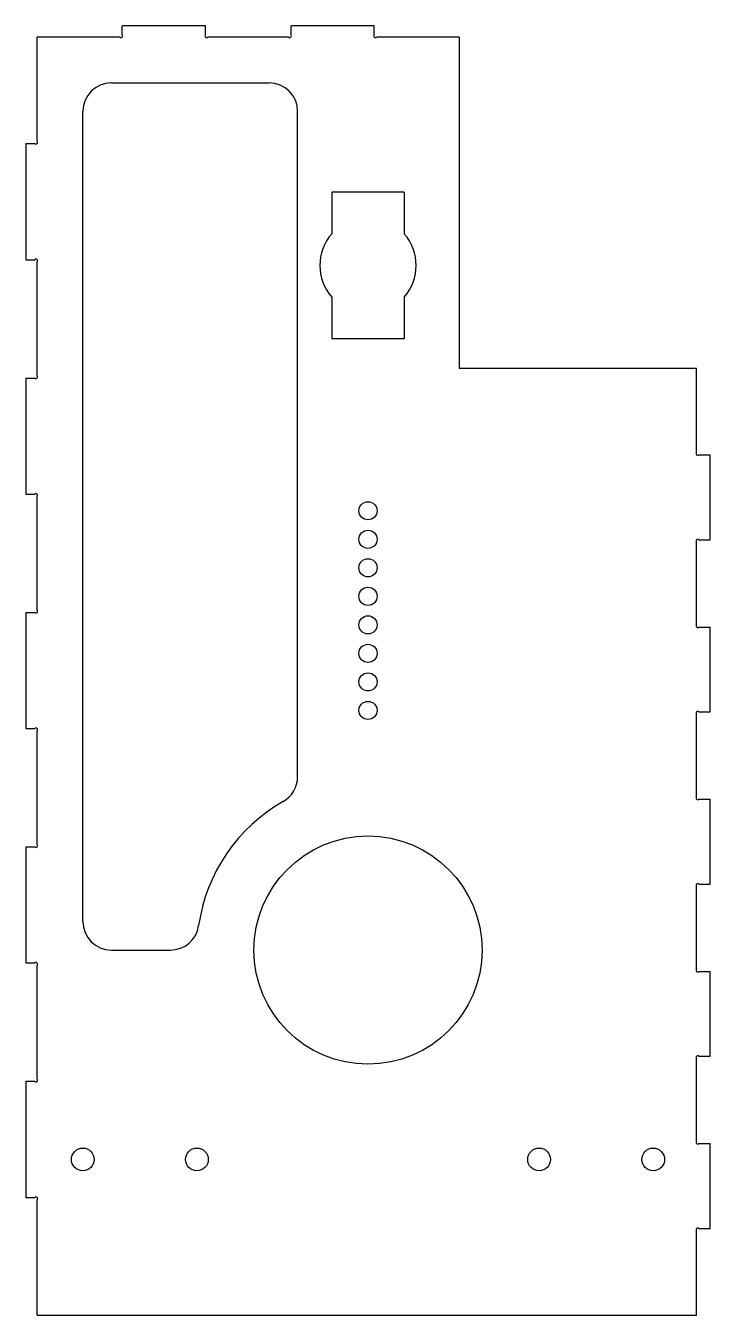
# Model space of a CAD drawing. Extents: x -3 to 3, y -5.6 to 5.8.
import ezdxf

# ---------------------------------------------------------------- set-up
doc = ezdxf.new("R2010")
doc.units = 0
doc.header["$MEASUREMENT"] = 0
doc.layers.add('VISIBLE', color=7, linetype='CONTINUOUS')

msp = doc.modelspace()

# ---------------------------------------------------------------- linework, layer by layer
at = {"layer": 'VISIBLE'}
for p, q in [((-1.425, 5.75), (-2.155, 5.75)), ((-2.155, 5.671), (-2.155, 5.75)), ((-1.425, 5.671), (-1.425, 5.75)), ((0.055, 5.75), (-0.675, 5.75)), ((-0.675, 5.671), (-0.675, 5.75)), ((0.055, 5.671), (0.055, 5.75)), ((-2.176, 5.65), (-2.9, 5.65)), ((-2.9, 4.739), (-2.9, 5.65)), ((-0.696, 5.65), (-1.404, 5.65)), ((0.8, 5.65), (0.076, 5.65)), ((0.8, 5.65), (0.8, 2.75)), ((-2.25, 5.25), (-0.867, 5.25)), ((-2.5, -2.1), (-2.5, 5)), ((-0.617, -0.83), (-0.617, 5)), ((-3, 4.718), (-2.921, 4.718)), ((-3, 4.718), (-3, 3.7)), ((-0.318, 4.293), (-0.318, 3.928)), ((0.318, 4.293), (-0.318, 4.293)), ((0.318, 4.293), (0.318, 3.928)), ((-3, 3.7), (-2.921, 3.7)), ((-2.9, 2.684), (-2.9, 3.679)), ((-0.318, 3.372), (-0.318, 3.006)), ((0.318, 3.372), (0.318, 3.006)), ((0.318, 3.006), (-0.318, 3.006)), ((0.8, 2.75), (2.88, 2.75)), ((2.88, 2.012), (2.88, 2.75)), ((-3, 2.663), (-2.921, 2.663)), ((-3, 2.663), (-3, 1.646)), ((2.901, 1.99), (3, 1.99)), ((3, 1.246), (3, 1.99)), ((-3, 1.646), (-2.921, 1.646)), ((-2.9, 0.63), (-2.9, 1.625)), ((2.901, 1.246), (3, 1.246)), ((2.88, 0.503), (2.88, 1.225)), ((-3, 0.609), (-2.921, 0.609)), ((-3, 0.609), (-3, -0.409)), ((2.901, 0.481), (3, 0.481)), ((3, -0.263), (3, 0.481)), ((2.88, -1.007), (2.88, -0.284)), ((2.901, -0.263), (3, -0.263)), ((-3, -0.409), (-2.921, -0.409)), ((-2.9, -1.425), (-2.9, -0.43)), ((2.901, -1.028), (3, -1.028)), ((3, -1.772), (3, -1.028)), ((-3, -1.446), (-2.921, -1.446)), ((-3, -1.446), (-3, -2.463)), ((2.88, -2.516), (2.88, -1.793)), ((2.901, -1.772), (3, -1.772)), ((-2.25, -2.35), (-1.732, -2.35)), ((-3, -2.463), (-2.921, -2.463)), ((-2.9, -3.479), (-2.9, -2.484)), ((2.901, -2.537), (3, -2.537)), ((3, -3.281), (3, -2.537)), ((2.88, -4.025), (2.88, -3.303)), ((2.901, -3.281), (3, -3.281)), ((-3, -3.5), (-2.921, -3.5)), ((-3, -3.5), (-3, -4.518)), ((2.901, -4.046), (3, -4.046)), ((3, -4.79), (3, -4.046)), ((-3, -4.518), (-2.921, -4.518)), ((-2.9, -5.55), (-2.9, -4.539)), ((2.88, -5.55), (2.88, -4.812)), ((2.901, -4.79), (3, -4.79)), ((-2.9, -5.55), (2.88, -5.55))]:
    msp.add_line(p, q, dxfattribs=at)
for centre, radius in [((0, 1.5), 0.0795), ((0, 1.25), 0.0795), ((0, 1), 0.0795), ((0, 0.75), 0.0795), ((0, 0.5), 0.0795), ((0, 0.25), 0.0795), ((0, 0), 0.0795), ((0, -0.25), 0.0795), ((0, -2.35), 1), ((-2.5, -4.185), 0.1), ((-1.5, -4.185), 0.1), ((1.5, -4.185), 0.1), ((2.5, -4.185), 0.1)]:
    msp.add_circle(centre, radius, dxfattribs=at)
for centre, radius, start, end in [((-2.166, 5.661), 0.015, 225, 45), ((-1.414, 5.661), 0.015, 135, 315), ((-0.686, 5.661), 0.015, 225, 45), ((0.066, 5.661), 0.015, 135, 315), ((-2.25, 5), 0.25, 90, 180), ((-0.867, 5), 0.25, 0, 90), ((-2.911, 4.728), 0.015, 225, 45), ((0, 3.65), 0.422, 138.9002, 221.0998), ((0, 3.65), 0.422, 318.9002, 41.0998), ((-2.911, 3.69), 0.015, 315, 135), ((-2.911, 2.674), 0.015, 225, 45), ((2.891, 2.001), 0.015, 135, 315), ((-2.911, 1.635), 0.015, 315, 135), ((2.891, 1.235), 0.015, 45, 225), ((-2.911, 0.619), 0.015, 225, 45), ((2.891, 0.492), 0.015, 135, 315), ((2.891, -0.274), 0.015, 45, 225), ((-2.911, -0.419), 0.015, 315, 135), ((-0.867, -0.83), 0.25, 299.6971, 0), ((2.891, -1.017), 0.015, 135, 315), ((0, -2.35), 1.5, 119.6971, 171.7868), ((-2.911, -1.435), 0.015, 225, 45), ((2.891, -1.783), 0.015, 45, 225), ((-2.25, -2.1), 0.25, 180, 270), ((-1.732, -2.1), 0.25, 270, 351.7868), ((-2.911, -2.474), 0.015, 315, 135), ((2.891, -2.526), 0.015, 135, 315), ((2.891, -3.292), 0.015, 45, 225), ((-2.911, -3.49), 0.015, 225, 45), ((2.891, -4.035), 0.015, 135, 315), ((-2.911, -4.528), 0.015, 315, 135), ((2.891, -4.801), 0.015, 45, 225)]:
    msp.add_arc(centre, radius, start, end, dxfattribs=at)

doc.saveas('drawing.dxf')
